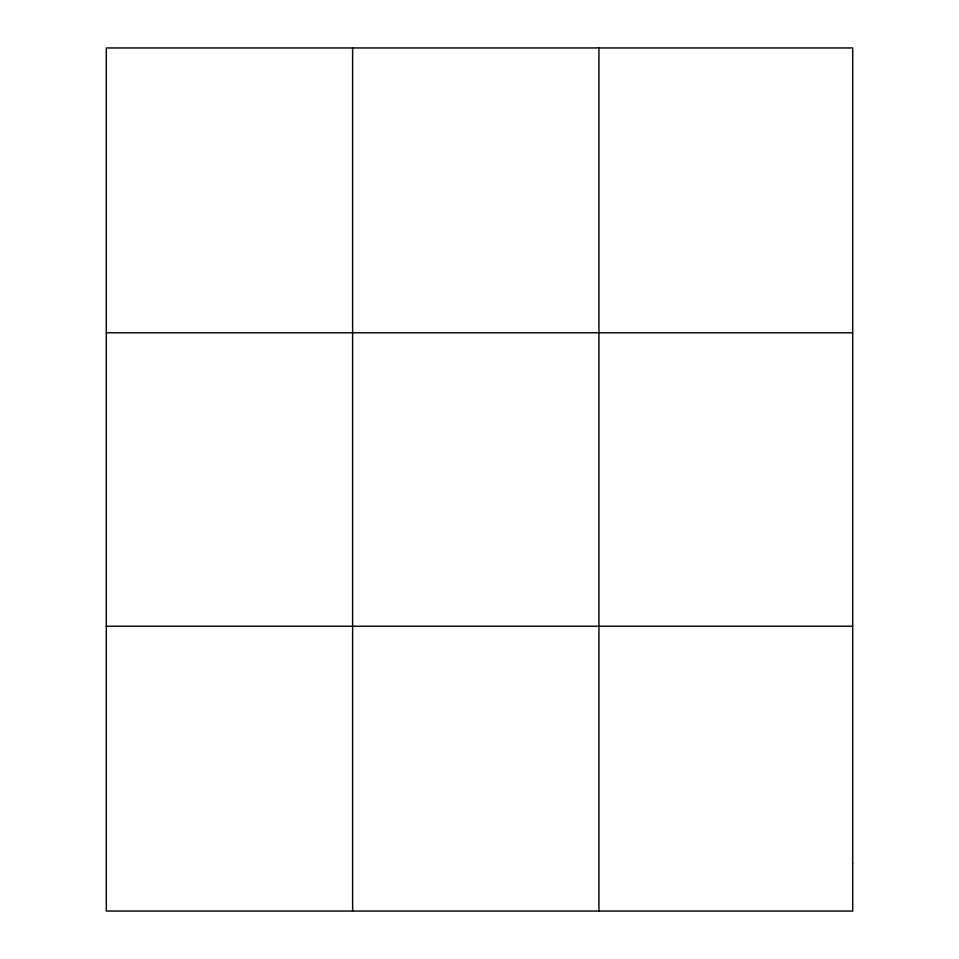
<?xml version="1.0" encoding="UTF-8"?>
<svg xmlns="http://www.w3.org/2000/svg" width="959" height="959" viewBox="0 0 959 959"><rect width="100%" height="100%" fill="white"/><g stroke="black" fill="none" stroke-linecap="round" stroke-linejoin="round"><path stroke-width="1.44" d="M352.612 911.05L352.612 47.95M598.919 911.05L598.919 47.95M106.305 332.773L852.695 332.773M106.305 626.227L852.695 626.227M852.695 863.579L852.695 911.05L106.305 911.05L106.305 47.95L852.695 47.95L852.695 863.579"/></g></svg>
